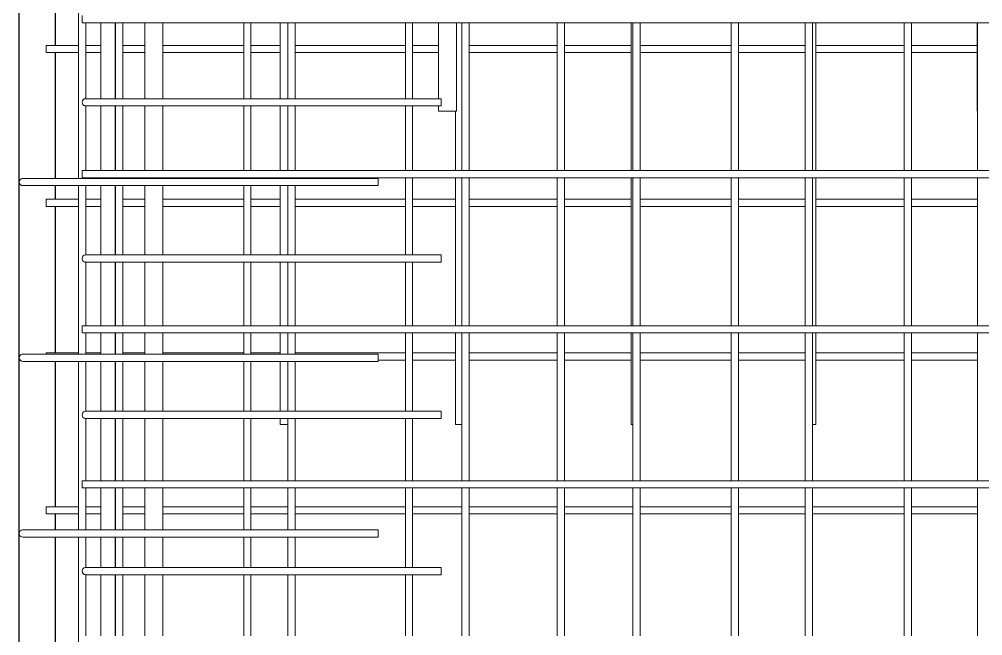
# Model space of a CAD drawing. Header units: millimetres. Extents: x 12965 to 23528, y -2876 to 5874.
# Drawn here: x 16135 to 17208, y 2115 to 2802 of the extents above; entities that cross this region are included whole.
import ezdxf

# ---------------------------------------------------------------- set-up
doc = ezdxf.new("R2010")
doc.units = ezdxf.units.MM
doc.layers.add('A-WALL', color=113, linetype='Continuous', lineweight=25)
doc.layers.add('S-RBAR', color=171, linetype='Continuous', lineweight=18)

msp = doc.modelspace()

# ---------------------------------------------------------------- linework, layer by layer
at = {"layer": 'A-WALL'}
for p, q in [((16134.6, -1395), (16134.6, 3060)), ((16174.6, 2812.8), (16174.6, 2773.3)), ((16174.6, 2765.3), (16174.6, 2625)), ((16174.6, 2617), (16174.6, 2601.9)), ((16174.6, 2593.9), (16174.6, 2430.6)), ((16174.6, 2421.2), (16174.6, 2259.2)), ((16174.6, 2251.2), (16174.6, 2233.4)), ((16174.6, 2225.4), (16174.6, 2088.1))]:
    msp.add_line(p, q, dxfattribs=at)
at = {"layer": 'S-RBAR'}
for p, q in [((16200.6, 2625), (16200.6, 2812.8)), ((16204.6, 2798.4), (16204.6, 2806.4)), ((16204.6, 2798.4), (18220.1, 2798.4)), ((16208.6, 2713.9), (16208.6, 2798.4)), ((16225.6, 2713.9), (16225.6, 2798.4)), ((16241.6, 2713.9), (16241.6, 2798.4)), ((16241.9, 2713.9), (16241.9, 2798.4)), ((16249.9, 2713.9), (16249.9, 2798.4)), ((16274.6, 2713.9), (16274.6, 2798.4)), ((16294.6, 2713.9), (16294.6, 2798.4)), ((16384.6, 2713.9), (16384.6, 2798.4)), ((16392.6, 2713.9), (16392.6, 2798.4)), ((16425.2, 2713.9), (16425.2, 2798.4)), ((16433.9, 2713.9), (16433.9, 2798.4)), ((16441.9, 2713.9), (16441.9, 2798.4)), ((16564.8, 2713.9), (16564.8, 2798.4)), ((16572.8, 2713.9), (16572.8, 2798.4)), ((16601.6, 2713.9), (16601.6, 2798.4)), ((16621.6, 2700), (16621.6, 2798.4)), ((16627.6, 2633.7), (16627.6, 2798.4)), ((16635.6, 2633.7), (16635.6, 2798.4)), ((16733.8, 2633.7), (16733.8, 2798.4)), ((16741.8, 2633.7), (16741.8, 2798.4)), ((16816.3, 2633.7), (16816.3, 2798.4)), ((16818.1, 2633.7), (16818.1, 2798.4)), ((16826.1, 2633.7), (16826.1, 2798.4)), ((16826.3, 2633.7), (16826.3, 2798.4)), ((16927.8, 2633.7), (16927.8, 2798.4)), ((16935.8, 2633.7), (16935.8, 2798.4)), ((17010.1, 2633.7), (17010.1, 2798.4)), ((17018.1, 2633.7), (17018.1, 2798.4)), ((17021.8, 2633.7), (17021.8, 2798.4)), ((17120.5, 2633.7), (17120.5, 2798.4)), ((17128.5, 2633.7), (17128.5, 2798.4)), ((17201.6, 2700), (17201.6, 2798.4)), ((17202.2, 2633.7), (17202.2, 2798.4)), ((16164.6, 2773.3), (16200.6, 2773.3)), ((16164.6, 2765.3), (16164.6, 2773.3)), ((16208.6, 2773.3), (16225.6, 2773.3)), ((16249.9, 2773.3), (16274.6, 2773.3)), ((16294.6, 2773.3), (16384.6, 2773.3)), ((16392.6, 2773.3), (16425.2, 2773.3)), ((16441.9, 2773.3), (16564.8, 2773.3)), ((16572.8, 2773.3), (16601.6, 2773.3)), ((16635.6, 2773.3), (16733.8, 2773.3)), ((16741.8, 2773.3), (16816.3, 2773.3)), ((16826.3, 2773.3), (16927.8, 2773.3)), ((16935.8, 2773.3), (17010.1, 2773.3)), ((17021.8, 2773.3), (17120.5, 2773.3)), ((17128.5, 2773.3), (17201.6, 2773.3)), ((16164.6, 2765.3), (16200.6, 2765.3)), ((16208.6, 2765.3), (16225.6, 2765.3)), ((16249.9, 2765.3), (16274.6, 2765.3)), ((16294.6, 2765.3), (16384.6, 2765.3)), ((16392.6, 2765.3), (16425.2, 2765.3)), ((16441.9, 2765.3), (16564.8, 2765.3)), ((16572.8, 2765.3), (16601.6, 2765.3)), ((16635.6, 2765.3), (16733.8, 2765.3)), ((16741.8, 2765.3), (16816.3, 2765.3)), ((16826.3, 2765.3), (16927.8, 2765.3)), ((16935.8, 2765.3), (17010.1, 2765.3)), ((17021.8, 2765.3), (17120.5, 2765.3)), ((17128.5, 2765.3), (17201.6, 2765.3)), ((16244.6, 2713.9), (16208.6, 2713.9)), ((16208.6, 2633.7), (16208.6, 2705.9)), ((16244.6, 2705.9), (16208.6, 2705.9)), ((16225.6, 2633.7), (16225.6, 2705.9)), ((16241.6, 2633.7), (16241.6, 2705.9)), ((16241.9, 2633.7), (16241.9, 2705.9)), ((16244.6, 2713.9), (16604.6, 2713.9)), ((16244.6, 2705.9), (16604.6, 2705.9)), ((16249.9, 2633.7), (16249.9, 2705.9)), ((16274.6, 2633.7), (16274.6, 2705.9)), ((16294.6, 2633.7), (16294.6, 2705.9)), ((16384.6, 2633.7), (16384.6, 2705.9)), ((16392.6, 2633.7), (16392.6, 2705.9)), ((16425.2, 2633.7), (16425.2, 2705.9)), ((16433.9, 2633.7), (16433.9, 2705.9)), ((16441.9, 2633.7), (16441.9, 2705.9)), ((16564.8, 2633.7), (16564.8, 2705.9)), ((16572.8, 2633.7), (16572.8, 2705.9)), ((16601.6, 2700), (16601.6, 2705.9)), ((16604.6, 2705.9), (16604.6, 2713.9)), ((16621.6, 2700), (16601.6, 2700)), ((16620.7, 2633.7), (16620.7, 2700)), ((17202.2, 2700), (17201.6, 2700)), ((16204.6, 2633.7), (18220.1, 2633.7)), ((16204.6, 2625.7), (16204.6, 2633.7)), ((16138.6, 2625), (16158.6, 2625)), ((16534.6, 2625), (16158.6, 2625)), ((16204.6, 2625.7), (18220.1, 2625.7)), ((16208.6, 2625), (16208.6, 2625.7)), ((16225.6, 2625), (16225.6, 2625.7)), ((16241.6, 2625), (16241.6, 2625.7)), ((16241.9, 2625), (16241.9, 2625.7)), ((16249.9, 2625), (16249.9, 2625.7)), ((16274.6, 2625), (16274.6, 2625.7)), ((16294.6, 2625), (16294.6, 2625.7)), ((16384.6, 2625), (16384.6, 2625.7)), ((16392.6, 2625), (16392.6, 2625.7)), ((16425.2, 2625), (16425.2, 2625.7)), ((16433.9, 2625), (16433.9, 2625.7)), ((16441.9, 2625), (16441.9, 2625.7)), ((16534.6, 2625), (16534.6, 2617)), ((16564.8, 2539.8), (16564.8, 2625.7)), ((16572.8, 2539.8), (16572.8, 2625.7)), ((16620.7, 2460.9), (16620.7, 2625.7)), ((16627.6, 2460.9), (16627.6, 2625.7)), ((16635.6, 2460.9), (16635.6, 2625.7)), ((16733.8, 2460.9), (16733.8, 2625.7)), ((16741.8, 2460.9), (16741.8, 2625.7)), ((16816.3, 2460.9), (16816.3, 2625.7)), ((16818.1, 2460.9), (16818.1, 2625.7)), ((16826.1, 2460.9), (16826.1, 2625.7)), ((16826.3, 2460.9), (16826.3, 2625.7)), ((16927.8, 2460.9), (16927.8, 2625.7)), ((16935.8, 2460.9), (16935.8, 2625.7)), ((17010.1, 2460.9), (17010.1, 2625.7)), ((17018.1, 2460.9), (17018.1, 2625.7)), ((17021.8, 2460.9), (17021.8, 2625.7)), ((17120.5, 2460.9), (17120.5, 2625.7)), ((17128.5, 2460.9), (17128.5, 2625.7)), ((17202.2, 2460.9), (17202.2, 2625.7)), ((16138.6, 2617), (16158.6, 2617)), ((16534.6, 2617), (16158.6, 2617)), ((16200.6, 2429.2), (16200.6, 2617)), ((16208.6, 2539.8), (16208.6, 2617)), ((16225.6, 2539.8), (16225.6, 2617)), ((16241.6, 2539.8), (16241.6, 2617)), ((16241.9, 2539.8), (16241.9, 2617)), ((16249.9, 2539.8), (16249.9, 2617)), ((16274.6, 2539.8), (16274.6, 2617)), ((16294.6, 2539.8), (16294.6, 2617)), ((16384.6, 2539.8), (16384.6, 2617)), ((16392.6, 2539.8), (16392.6, 2617)), ((16425.2, 2539.8), (16425.2, 2617)), ((16433.9, 2539.8), (16433.9, 2617)), ((16441.9, 2539.8), (16441.9, 2617)), ((16164.6, 2601.9), (16200.6, 2601.9)), ((16164.6, 2593.9), (16164.6, 2601.9)), ((16208.6, 2601.9), (16225.6, 2601.9)), ((16249.9, 2601.9), (16274.6, 2601.9)), ((16294.6, 2601.9), (16384.6, 2601.9)), ((16392.6, 2601.9), (16425.2, 2601.9)), ((16441.9, 2601.9), (16564.8, 2601.9)), ((16572.8, 2601.9), (16620.7, 2601.9)), ((16635.6, 2601.9), (16733.8, 2601.9)), ((16741.8, 2601.9), (16816.3, 2601.9)), ((16826.3, 2601.9), (16927.8, 2601.9)), ((16935.8, 2601.9), (17010.1, 2601.9)), ((17021.8, 2601.9), (17120.5, 2601.9)), ((17128.5, 2601.9), (17202.2, 2601.9)), ((16164.6, 2593.9), (16200.6, 2593.9)), ((16208.6, 2593.9), (16225.6, 2593.9)), ((16249.9, 2593.9), (16274.6, 2593.9)), ((16294.6, 2593.9), (16384.6, 2593.9)), ((16392.6, 2593.9), (16425.2, 2593.9)), ((16441.9, 2593.9), (16564.8, 2593.9)), ((16572.8, 2593.9), (16620.7, 2593.9)), ((16635.6, 2593.9), (16733.8, 2593.9)), ((16741.8, 2593.9), (16816.3, 2593.9)), ((16826.3, 2593.9), (16927.8, 2593.9)), ((16935.8, 2593.9), (17010.1, 2593.9)), ((17021.8, 2593.9), (17120.5, 2593.9)), ((17128.5, 2593.9), (17202.2, 2593.9)), ((16244.6, 2539.8), (16208.6, 2539.8)), ((16244.6, 2539.8), (16604.6, 2539.8)), ((16604.6, 2531.8), (16604.6, 2539.8)), ((16208.6, 2460.9), (16208.6, 2531.8)), ((16244.6, 2531.8), (16208.6, 2531.8)), ((16225.6, 2460.9), (16225.6, 2531.8)), ((16241.6, 2460.9), (16241.6, 2531.8)), ((16241.9, 2460.9), (16241.9, 2531.8)), ((16244.6, 2531.8), (16604.6, 2531.8)), ((16249.9, 2460.9), (16249.9, 2531.8)), ((16274.6, 2460.9), (16274.6, 2531.8)), ((16294.6, 2460.9), (16294.6, 2531.8)), ((16384.6, 2460.9), (16384.6, 2531.8)), ((16392.6, 2460.9), (16392.6, 2531.8)), ((16425.2, 2460.9), (16425.2, 2531.8)), ((16433.9, 2460.9), (16433.9, 2531.8)), ((16441.9, 2460.9), (16441.9, 2531.8)), ((16564.8, 2460.9), (16564.8, 2531.8)), ((16572.8, 2460.9), (16572.8, 2531.8)), ((16204.6, 2460.9), (18220.1, 2460.9)), ((16204.6, 2452.9), (16204.6, 2460.9)), ((16204.6, 2452.9), (18220.1, 2452.9)), ((16208.6, 2429.2), (16208.6, 2452.9)), ((16225.6, 2429.2), (16225.6, 2452.9)), ((16241.6, 2429.2), (16241.6, 2452.9)), ((16241.9, 2429.2), (16241.9, 2452.9)), ((16249.9, 2429.2), (16249.9, 2452.9)), ((16274.6, 2429.2), (16274.6, 2452.9)), ((16294.6, 2429.2), (16294.6, 2452.9)), ((16384.6, 2429.2), (16384.6, 2452.9)), ((16392.6, 2429.2), (16392.6, 2452.9)), ((16425.2, 2429.2), (16425.2, 2452.9)), ((16433.9, 2429.2), (16433.9, 2452.9)), ((16441.9, 2429.2), (16441.9, 2452.9)), ((16564.8, 2365.6), (16564.8, 2452.9)), ((16572.8, 2365.6), (16572.8, 2452.9)), ((16620.7, 2350.8), (16620.7, 2452.9)), ((16627.6, 2288.2), (16627.6, 2452.9)), ((16635.6, 2288.2), (16635.6, 2452.9)), ((16733.8, 2288.2), (16733.8, 2452.9)), ((16741.8, 2288.2), (16741.8, 2452.9)), ((16816.3, 2350.8), (16816.3, 2452.9)), ((16818.1, 2288.2), (16818.1, 2452.9)), ((16826.1, 2288.2), (16826.1, 2452.9)), ((16826.3, 2350.8), (16826.3, 2452.9)), ((16927.8, 2288.2), (16927.8, 2452.9)), ((16935.8, 2288.2), (16935.8, 2452.9)), ((17010.1, 2288.2), (17010.1, 2452.9)), ((17018.1, 2288.2), (17018.1, 2452.9)), ((17021.8, 2350.8), (17021.8, 2452.9)), ((17120.5, 2288.2), (17120.5, 2452.9)), ((17128.5, 2288.2), (17128.5, 2452.9)), ((17202.2, 2288.2), (17202.2, 2452.9)), ((16138.6, 2429.2), (16158.6, 2429.2)), ((16534.6, 2429.2), (16158.6, 2429.2)), ((16164.6, 2430.6), (16200.6, 2430.6)), ((16164.6, 2429.2), (16164.6, 2430.6)), ((16208.6, 2430.6), (16225.6, 2430.6)), ((16249.9, 2430.6), (16274.6, 2430.6)), ((16294.6, 2430.6), (16384.6, 2430.6)), ((16392.6, 2430.6), (16425.2, 2430.6)), ((16441.9, 2430.6), (16564.8, 2430.6)), ((16534.6, 2429.2), (16534.6, 2421.2)), ((16572.8, 2430.6), (16620.7, 2430.6)), ((16635.6, 2430.6), (16733.8, 2430.6)), ((16741.8, 2430.6), (16816.3, 2430.6)), ((16826.3, 2430.6), (16927.8, 2430.6)), ((16935.8, 2430.6), (17010.1, 2430.6)), ((17021.8, 2430.6), (17120.5, 2430.6)), ((17128.5, 2430.6), (17202.2, 2430.6)), ((16138.6, 2421.2), (16158.6, 2421.2)), ((16534.6, 2421.2), (16158.6, 2421.2)), ((16200.6, 2233.4), (16200.6, 2421.2)), ((16208.6, 2365.6), (16208.6, 2421.2)), ((16225.6, 2365.6), (16225.6, 2421.2)), ((16241.6, 2365.6), (16241.6, 2421.2)), ((16241.9, 2365.6), (16241.9, 2421.2)), ((16249.9, 2365.6), (16249.9, 2421.2)), ((16274.6, 2365.6), (16274.6, 2421.2)), ((16294.6, 2365.6), (16294.6, 2421.2)), ((16384.6, 2365.6), (16384.6, 2421.2)), ((16392.6, 2365.6), (16392.6, 2421.2)), ((16425.2, 2365.6), (16425.2, 2421.2)), ((16433.9, 2365.6), (16433.9, 2421.2)), ((16441.9, 2365.6), (16441.9, 2421.2)), ((16534.6, 2422.6), (16564.8, 2422.6)), ((16572.8, 2422.6), (16620.7, 2422.6)), ((16635.6, 2422.6), (16733.8, 2422.6)), ((16741.8, 2422.6), (16816.3, 2422.6)), ((16826.3, 2422.6), (16927.8, 2422.6)), ((16935.8, 2422.6), (17010.1, 2422.6)), ((17021.8, 2422.6), (17120.5, 2422.6)), ((17128.5, 2422.6), (17202.2, 2422.6)), ((16244.6, 2365.6), (16208.6, 2365.6)), ((16244.6, 2365.6), (16604.6, 2365.6)), ((16604.6, 2357.6), (16604.6, 2365.6)), ((16208.6, 2288.2), (16208.6, 2357.6)), ((16244.6, 2357.6), (16208.6, 2357.6)), ((16225.6, 2288.2), (16225.6, 2357.6)), ((16241.6, 2288.2), (16241.6, 2357.6)), ((16241.9, 2288.2), (16241.9, 2357.6)), ((16244.6, 2357.6), (16604.6, 2357.6)), ((16249.9, 2288.2), (16249.9, 2357.6)), ((16274.6, 2288.2), (16274.6, 2357.6)), ((16294.6, 2288.2), (16294.6, 2357.6)), ((16384.6, 2288.2), (16384.6, 2357.6)), ((16392.6, 2288.2), (16392.6, 2357.6)), ((16425.2, 2350.8), (16425.2, 2357.6)), ((16433.9, 2350.8), (16425.2, 2350.8)), ((16433.9, 2288.2), (16433.9, 2357.6)), ((16441.9, 2288.2), (16441.9, 2357.6)), ((16564.8, 2288.2), (16564.8, 2357.6)), ((16572.8, 2288.2), (16572.8, 2357.6)), ((16627.6, 2350.8), (16620.7, 2350.8)), ((16818.1, 2350.8), (16816.3, 2350.8)), ((17021.8, 2350.8), (17018.1, 2350.8)), ((16204.6, 2288.2), (18220.1, 2288.2)), ((16204.6, 2280.2), (16204.6, 2288.2)), ((16204.6, 2280.2), (18220.1, 2280.2)), ((16208.6, 2233.4), (16208.6, 2280.2)), ((16225.6, 2233.4), (16225.6, 2280.2)), ((16241.6, 2233.4), (16241.6, 2280.2)), ((16241.9, 2233.4), (16241.9, 2280.2)), ((16249.9, 2233.4), (16249.9, 2280.2)), ((16274.6, 2233.4), (16274.6, 2280.2)), ((16294.6, 2233.4), (16294.6, 2280.2)), ((16384.6, 2233.4), (16384.6, 2280.2)), ((16392.6, 2233.4), (16392.6, 2280.2)), ((16433.9, 2233.4), (16433.9, 2280.2)), ((16441.9, 2233.4), (16441.9, 2280.2)), ((16564.8, 2191.5), (16564.8, 2280.2)), ((16572.8, 2191.5), (16572.8, 2280.2)), ((16627.6, 2115.5), (16627.6, 2280.2)), ((16635.6, 2115.5), (16635.6, 2280.2)), ((16733.8, 2115.5), (16733.8, 2280.2)), ((16741.8, 2115.5), (16741.8, 2280.2)), ((16818.1, 2115.5), (16818.1, 2280.2)), ((16826.1, 2115.5), (16826.1, 2280.2)), ((16927.8, 2115.5), (16927.8, 2280.2)), ((16935.8, 2115.5), (16935.8, 2280.2)), ((17010.1, 2115.5), (17010.1, 2280.2)), ((17018.1, 2115.5), (17018.1, 2280.2)), ((17120.5, 2115.5), (17120.5, 2280.2)), ((17128.5, 2115.5), (17128.5, 2280.2)), ((17202.2, 2115.5), (17202.2, 2280.2)), ((16164.6, 2259.2), (16200.6, 2259.2)), ((16164.6, 2251.2), (16164.6, 2259.2)), ((16208.6, 2259.2), (16225.6, 2259.2)), ((16249.9, 2259.2), (16274.6, 2259.2)), ((16294.6, 2259.2), (16384.6, 2259.2)), ((16392.6, 2259.2), (16433.9, 2259.2)), ((16441.9, 2259.2), (16564.8, 2259.2)), ((16572.8, 2259.2), (16627.6, 2259.2)), ((16635.6, 2259.2), (16733.8, 2259.2)), ((16741.8, 2259.2), (16818.1, 2259.2)), ((16826.1, 2259.2), (16927.8, 2259.2)), ((16935.8, 2259.2), (17010.1, 2259.2)), ((17018.1, 2259.2), (17120.5, 2259.2)), ((17128.5, 2259.2), (17202.2, 2259.2)), ((16164.6, 2251.2), (16200.6, 2251.2)), ((16208.6, 2251.2), (16225.6, 2251.2)), ((16249.9, 2251.2), (16274.6, 2251.2)), ((16294.6, 2251.2), (16384.6, 2251.2)), ((16392.6, 2251.2), (16433.9, 2251.2)), ((16441.9, 2251.2), (16564.8, 2251.2)), ((16572.8, 2251.2), (16627.6, 2251.2)), ((16635.6, 2251.2), (16733.8, 2251.2)), ((16741.8, 2251.2), (16818.1, 2251.2)), ((16826.1, 2251.2), (16927.8, 2251.2)), ((16935.8, 2251.2), (17010.1, 2251.2)), ((17018.1, 2251.2), (17120.5, 2251.2)), ((17128.5, 2251.2), (17202.2, 2251.2)), ((16138.6, 2233.4), (16158.6, 2233.4)), ((16534.6, 2233.4), (16158.6, 2233.4)), ((16534.6, 2233.4), (16534.6, 2225.4)), ((16138.6, 2225.4), (16158.6, 2225.4)), ((16534.6, 2225.4), (16158.6, 2225.4)), ((16200.6, 2037.6), (16200.6, 2225.4)), ((16208.6, 2191.5), (16208.6, 2225.4)), ((16225.6, 2191.5), (16225.6, 2225.4)), ((16241.6, 2191.5), (16241.6, 2225.4)), ((16241.9, 2191.5), (16241.9, 2225.4)), ((16249.9, 2191.5), (16249.9, 2225.4)), ((16274.6, 2191.5), (16274.6, 2225.4)), ((16294.6, 2191.5), (16294.6, 2225.4)), ((16384.6, 2191.5), (16384.6, 2225.4)), ((16392.6, 2191.5), (16392.6, 2225.4)), ((16433.9, 2191.5), (16433.9, 2225.4)), ((16441.9, 2191.5), (16441.9, 2225.4)), ((16244.6, 2191.5), (16208.6, 2191.5)), ((16244.6, 2191.5), (16604.6, 2191.5)), ((16604.6, 2183.5), (16604.6, 2191.5)), ((16208.6, 2115.5), (16208.6, 2183.5)), ((16244.6, 2183.5), (16208.6, 2183.5)), ((16225.6, 2115.5), (16225.6, 2183.5)), ((16241.6, 2115.5), (16241.6, 2183.5)), ((16241.9, 2115.5), (16241.9, 2183.5)), ((16244.6, 2183.5), (16604.6, 2183.5)), ((16249.9, 2115.5), (16249.9, 2183.5)), ((16274.6, 2115.5), (16274.6, 2183.5)), ((16294.6, 2115.5), (16294.6, 2183.5)), ((16384.6, 2115.5), (16384.6, 2183.5)), ((16392.6, 2115.5), (16392.6, 2183.5)), ((16433.9, 2115.5), (16433.9, 2183.5)), ((16441.9, 2115.5), (16441.9, 2183.5)), ((16564.8, 2115.5), (16564.8, 2183.5)), ((16572.8, 2115.5), (16572.8, 2183.5))]:
    msp.add_line(p, q, dxfattribs=at)
for centre, start, end in [((16208.6, 2709.9), 90, 270), ((16208.6, 2709.9), 120, 165), ((16208.6, 2709.9), 195, 240), ((16208.6, 2709.9), 255, 270), ((16138.6, 2621), 90, 270), ((16138.6, 2621), 120, 165), ((16138.6, 2621), 195, 240), ((16138.6, 2621), 90, 105), ((16208.6, 2535.8), 90, 270), ((16208.6, 2535.8), 120, 165), ((16208.6, 2535.8), 195, 240), ((16208.6, 2535.8), 255, 270), ((16138.6, 2425.2), 90, 270), ((16138.6, 2425.2), 120, 165), ((16138.6, 2425.2), 90, 105), ((16138.6, 2425.2), 195, 240), ((16208.6, 2361.6), 90, 270), ((16208.6, 2361.6), 120, 165), ((16208.6, 2361.6), 195, 240), ((16208.6, 2361.6), 255, 270), ((16138.6, 2229.4), 90, 270), ((16138.6, 2229.4), 120, 165), ((16138.6, 2229.4), 90, 105), ((16138.6, 2229.4), 195, 240), ((16208.6, 2187.5), 90, 270), ((16208.6, 2187.5), 120, 165), ((16208.6, 2187.5), 195, 240), ((16208.6, 2187.5), 255, 270)]:
    msp.add_arc(centre, 4, start, end, dxfattribs=at)

doc.saveas('drawing.dxf')
